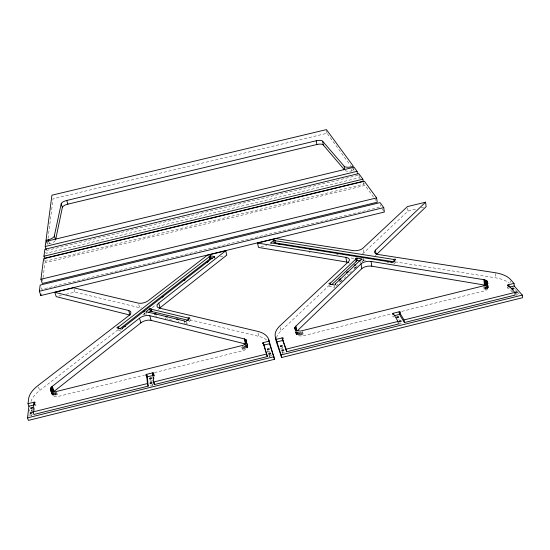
<?xml version="1.0" encoding="UTF-8"?>
<svg xmlns="http://www.w3.org/2000/svg" width="550" height="550" viewBox="0 0 550 550"><rect width="100%" height="100%" fill="white"/><g stroke="black" fill="none" stroke-linecap="round" stroke-linejoin="round"><path stroke-width="0.41" stroke-dasharray="2.75 2.06" d="M52.876 392.459C50.153 395.759 55.392 397.726 58.011 396.474L144.492 375.066M154.468 372.598L242.605 350.776C245.176 350.426 249.872 347.029 246.737 344.513M34.375 410.561L34.815 406.663M28.944 416.219L29.143 414.549M29.549 411.207L29.748 409.537M401.754 311.376L484.227 290.957C486.379 290.696 489.768 288.069 487.272 286.034M42.659 280.988L42.969 278.506M43.072 277.681L44.956 262.783L365.001 185.419L373.808 197.519M363.887 182.786L364.093 184.174L45.155 261.257L45.458 258.864M55.261 240.646A6.043 2.303 -17.3 0 1 49.486 243.753L47.3 244.276L47.616 241.752M48.042 238.384L53.054 198.791L327.044 133.279L350.543 165.557M296.23 332.111C294.931 335.981 300.933 336.518 303.456 335.713L390.926 314.057M393.717 264.254L395.835 262.13A0.935 0.447 -7.3 0 0 395.223 261.546M336.215 285.856L338.037 284.123M340.464 281.806L346.534 276.018M349.573 273.123L351.395 271.384M353.822 269.067L357.466 265.595M359.899 263.278L361.109 262.123M276.512 337.81A27.802 15.063 -10.7 0 1 281.009 330.859L329.361 285.251M362.539 253.715A7.143 3.321 -8.7 0 0 363.674 252.883L408.011 211.062L416.247 209.055M142.787 315.061L144.822 313.472M152.267 307.656L156.331 304.487M30.944 401.527A28.896 14.96 -21.2 0 1 39.717 390.486L118.828 329.099M58.657 296.058L61.903 295.268M65.966 294.284L74.896 292.105L139.638 307.691A7.198 3.389 -16.2 0 0 141.549 307.897M220.364 256.712L225.177 255.544M260.989 246.833L266.826 245.41M421.183 207.852L423.658 207.254M345.097 170.521A5.906 2.262 -9.4 0 0 351.904 170.871L354.042 170.363L353.54 167.138M46.516 250.47L357.706 175.395M360.319 178.984L359.377 177.691L46.159 253.282L45.107 250.092M395.01 261.807L495.591 277.826A28.524 14.341 -3.6 0 1 509.279 283.14M351.031 257.964L354.406 258.514M362.849 259.875L367.07 260.562M189.743 319.749L258.748 336.359A27.844 15.159 -13.4 0 1 266.832 340.202M169.524 319.571L172.824 320.375M121.096 331.176L117.927 330.323A0.949 0.461 -17.5 0 1 117.762 329.794A0.949 0.461 -17.5 0 1 118.786 329.319M515.357 289.678L517.557 292.153M518.107 292.772L519.207 294.016M512.387 292.05L509.176 288.393A1.059 0.529 -2.8 0 1 507.849 288.221A1.059 0.529 -2.8 0 1 508.111 287.526M352.536 168.3L354.042 170.363M363.151 182.875L364.093 184.174M374.303 198.192L376.255 200.881M382.078 208.876L383.914 211.393M30.573 414.411L31.041 415.663M31.171 409.523L31.625 410.774M38.459 386.987L39.717 390.486M52.752 392.315L54.251 396.571M52.546 392.893L53.797 396.44M52.14 392.728L53.384 396.268M51.727 392.246L53.027 396.062M51.672 392.439L52.174 393.848M51.48 392.288L52.724 395.821M51.611 392.817L52.106 394.226M51.294 392.432L52.477 395.553M55.887 392.342L57.379 396.598M55.261 392.425L56.753 396.681M54.952 392.453L56.444 396.708M54.354 392.48L55.852 396.736M53.79 392.466L55.282 396.722M53.247 392.411L54.746 396.667M56.526 392.219L58.011 396.474M41.119 287.918L41.601 289.334L380.703 206.986L380.387 204.799M44.481 259.236L45.155 261.257M46.53 241.924L47.3 244.276M48.723 241.395L49.486 243.753M73.968 289.218L74.896 292.105M152.412 384.031L152.783 385.303M149.964 379.906L150.336 381.164M154.117 374.413L154.481 375.678M138.765 304.645L139.638 307.691M143.935 312.606L144.375 314.146A0.921 0.44 -16.4 0 0 145.076 314.414M165.378 317.838L165.804 319.406M186.196 322.156L186.615 323.757L190.19 320.788A0.949 0.474 -15 0 0 189.64 320.107M184.553 322.211L184.979 323.806M241.759 347.16L242.605 350.776M244.626 345.936L245.472 349.553M244.111 346.232L244.956 349.848M243.561 346.507L244.406 350.123M242.983 346.754L243.829 350.371M242.213 346.252L243.224 350.591M247.17 343.461L247.837 346.342M247.143 343.819L247.809 346.699M247.005 343.599L247.335 345.036M246.881 343.461L247.713 347.071M246.895 344.554L247.562 347.442M246.682 344.926L247.349 347.813M246.407 345.297L247.081 348.184M245.912 344.933L246.751 348.542M245.534 345.283L246.373 348.893M244.936 344.898L245.939 349.229M258.005 333.018L258.748 336.359M270.985 354.619L271.267 355.905M268.971 355.121L269.252 356.407M267.589 350.749L267.871 352.027M282.074 351.869L282.349 353.162M280.308 327.511L281.009 330.859M282.583 347.036L282.858 348.315M296.918 331.739L297.646 335.369M296.649 332.248L297.234 335.149M296.299 332.007L296.883 334.902M295.996 331.732L296.581 334.634M295.893 332.166L296.333 334.338M295.797 332.014L296.23 334.187M295.522 331.189L296.079 333.864M300.183 332.365L300.905 335.995M299.564 332.344L300.293 335.981M298.973 332.289L299.695 335.926M298.403 332.207L299.131 335.837M297.866 332.083L298.595 335.713M297.371 331.925L298.1 335.555M302.589 331.347L303.456 335.713M302.094 332.2L302.816 335.837M301.455 332.289L302.177 335.926M300.816 332.344L301.538 335.981M334.338 285.752L334.627 287.368L329.821 286.474A0.949 0.468 -9.6 0 1 329.519 285.863A0.949 0.468 -9.6 0 1 330.804 285.546M340.931 279.428L341.206 281.029M326.556 130.343L327.044 133.279M356.118 265.911L356.373 267.493M363.275 258.191L363.646 260.549M351.656 169.262L351.904 170.871M363.186 249.769L363.674 252.883M358.875 174.412L359.377 177.691M407.626 208.086L408.011 211.062M484.406 286.337L484.818 290.778M483.814 286.516L484.227 290.957M487.575 284.982L487.706 286.454M487.541 285.031L487.877 288.722M487.376 286.089L487.644 289.046M487.018 285.663L487.355 289.362M486.668 285.966L487.004 289.664M486.262 286.248L486.599 289.946M485.808 286.516L486.145 290.214M485.306 286.756L485.643 290.455M485.038 286.873L485.375 290.572M487.967 285.182L488.194 287.726M487.884 285.106L488.152 288.062M487.788 285.285L488.049 288.393M495.22 273.563L495.591 277.826M507.609 286.722L507.712 288.028M510.675 281.016L510.792 282.501M158.311 310.021A7.322 3.527 -15.7 0 1 158.641 309.258M31.714 415.924A1.093 0.564 -22.5 0 1 31.281 415.085A1.093 0.564 -22.5 0 1 32.979 414.728M32.34 410.994A1.079 0.557 -22.3 0 1 31.598 410.63A1.079 0.557 -22.3 0 1 32.374 409.846M151.979 384.924A1.052 0.578 -17.8 0 1 152.673 385.632M151.298 386.189A1.052 0.578 -17.8 0 1 150.769 385.646A1.052 0.578 -17.8 0 1 151.711 384.973M270.167 356.757A1.038 0.578 -12.3 0 1 269.246 356.256A1.038 0.578 -12.3 0 1 270.353 355.561A1.038 0.578 -12.3 0 1 271.281 356.056M268.091 352.268A1.031 0.571 -12.3 0 1 268.159 351.478A1.031 0.571 -12.3 0 1 269.528 351.244A1.031 0.571 -12.3 0 1 269.699 351.993M155.389 316.25A0.928 0.447 -16.1 0 1 156.736 316.202M167.111 318.677A0.935 0.461 -15.8 0 1 167.619 318.966M178.152 321.379A0.942 0.468 -15.5 0 1 178.661 321.798M146.018 313.514A0.921 0.44 -16.4 0 1 145.743 314.201M144.382 314.084A0.921 0.44 -16.4 0 1 145.228 313.479M35.042 404.676A1.079 0.55 -22 0 1 35.991 404.951A1.079 0.55 -22 0 1 35.166 405.797M153.931 375.306A1.045 0.564 -17.5 0 1 154.028 376.296M146.541 314.249A0.928 0.447 -16.3 0 1 146.754 313.995M349.278 263.017A7.274 3.472 -9.2 0 1 349.683 263.381M375.444 255.743A7.308 3.438 -7.8 0 1 375.925 255.056M516.945 295.543A1.073 0.543 -2.4 0 1 516.395 295.604M516.368 294.532A1.073 0.543 -2.4 0 1 517.584 294.951M512.153 291.445A1.066 0.529 -2.6 0 1 512.181 291.039M398.784 319.289A1.038 0.557 -6.6 0 1 399.114 319.646M400.036 324.376A1.045 0.564 -6.5 0 1 399.568 323.696A1.045 0.564 -6.5 0 1 400.847 323.276A1.045 0.564 -6.5 0 1 401.541 323.881M284.02 353.258A1.038 0.578 -11.7 0 1 283.8 353.375M282.576 353.402A1.038 0.578 -11.7 0 1 282.913 352.447A1.038 0.578 -11.7 0 1 284.364 352.66M281.284 349.119A1.031 0.564 -11.7 0 1 280.974 348.404A1.031 0.564 -11.7 0 1 282.281 347.978A1.031 0.564 -11.7 0 1 282.817 348.618M355.458 268.043A0.921 0.44 -8.7 0 1 354.668 267.912A0.921 0.44 -8.7 0 1 354.674 267.465M354.819 267.355A0.921 0.44 -8.7 0 1 356.111 267.204M347.229 274.553A0.928 0.454 -8.9 0 1 347.572 274.347M347.793 274.278A0.928 0.454 -8.9 0 1 348.487 274.244M339.604 282.26A0.935 0.461 -9.2 0 1 339.522 281.916M339.625 281.793A0.935 0.461 -9.2 0 1 341.082 281.531M362.979 260.205A0.914 0.433 -8.5 0 1 363.591 260.7A0.914 0.433 -8.5 0 1 362.368 261.092A0.914 0.433 -8.5 0 1 361.962 260.521M310.118 252.519A0.866 0.399 -10.3 0 1 309.32 252.312M393.876 316.938A1.038 0.55 -6.8 0 1 392.858 316.628A1.038 0.55 -6.8 0 1 393.298 315.961M362.354 261.821A0.921 0.433 -8.5 0 1 362.209 261.924M362.017 261.257A0.921 0.433 -8.5 0 1 362.354 261.381M338.188 254.657A0.894 0.412 -9.4 0 1 337.212 254.739A0.894 0.412 -9.4 0 1 336.916 254.334M150.886 381.542A1.045 0.571 -17.7 0 0 152.35 380.669A1.045 0.571 -17.7 0 0 150.789 380.545A1.045 0.571 -17.7 0 0 150.886 381.542"/><path stroke-width="0.82" d="M487.699 282.232L486.881 284.185L483.746 285.78L302.445 330.619C299.654 331.925 292.579 330.041 295.859 326.178L361.034 263.89A7.466 3.575 -8.3 0 1 371.078 261.429L483.931 279.709L486.963 281.009L487.836 283.704M50.359 389.647L50.861 387.929L52.278 386.361L139.507 318.182A7.521 3.651 -16.5 0 1 149.744 315.673L244.296 338.917C249.322 340.264 244.798 345.689 241.416 345.716L56.272 391.511C54.299 391.937 50.937 392.164 50.359 389.647L50.861 391.057M269.197 341.117L263.237 342.595A1.024 0.557 -12.5 0 0 262.405 343.372A1.024 0.557 -12.5 0 0 263.567 343.654L267.362 356.551L154.303 384.594L153.56 382.044L152.797 373.966A1.045 0.564 -17.4 0 0 153.752 373.147A1.045 0.564 -17.4 0 0 152.687 372.831L146.637 374.33A1.045 0.564 -17.7 0 0 145.674 375.148A1.045 0.564 -17.7 0 0 146.733 375.464L147.476 377.994L148.156 386.121L33.935 414.459L33.007 411.929L33.99 403.384A1.079 0.55 -22 0 0 35.076 402.531A1.079 0.55 -22 0 0 34.127 402.181L28.016 403.693L28.937 406.189L27.5 417.869L28.442 420.393L274.539 359.288L268.627 339.371A27.926 15.056 -13.4 0 0 257.627 331.354L159.363 308.096A7.342 3.506 -15.6 0 1 158.764 303.132L225.761 250.766L226.779 255.152L160.036 307.746A7.322 3.527 -15.7 0 0 159.466 308.241M28.016 403.693L28.634 398.736A28.978 14.857 -21 0 1 37.957 385.591L128.961 315.542A7.391 3.499 -17 0 0 128.672 310.496L54.787 292.325L56.217 296.649L130.02 315.095L128.672 310.496M40.817 295.543L39.359 291.259L40.164 285.093L380.078 202.613L383.742 207.604L384.368 212.025L40.817 295.543L41.009 293.989M40.927 279.269L43.615 258.727L364.375 181.246L376.612 197.897L377.238 202.228L42.343 283.47L40.927 279.269L376.612 197.897M43.945 256.204L44.846 249.294L358.751 173.587L362.869 179.197L363.186 181.273L44.612 258.225L43.945 256.204L362.869 179.197M46.255 249.673L45.21 246.496L45.87 241.443L354.069 167.214L357.081 171.318L357.459 173.766M46.53 241.924L46.014 240.35L51.92 195.202L326.432 129.608L353.416 166.327L351.278 166.843A5.919 2.248 -9.4 0 1 344.149 166.196L322.637 141.233A5.459 1.932 -10.3 0 0 316.222 140.772L66.749 200.475A5.562 1.959 -16.2 0 0 61.194 203.823L54.333 235.957L55.591 239.869L62.349 207.501L61.194 203.823M244.764 339.075L245.933 344.101L151.064 320.354A7.501 3.678 -16.6 0 0 140.855 322.857L53.199 392.061L51.466 387.131M297.495 330.626L361.79 268.661A7.446 3.596 -8.2 0 1 371.807 266.207L486.035 285.319L485.561 280.177M376.757 254.238L426.126 206.656L425.597 202.187L407.433 206.601L362.945 248.215A7.157 3.3 -8.8 0 1 353.196 250.601L275.949 238.562L257.544 243.038L258.486 247.438L346.679 262.048A7.274 3.472 -9.2 0 1 348.473 262.556M376.021 254.045L375.437 250.126L425.597 202.187M332.056 284.364L356.393 261.353L356.008 258.988A0.914 0.433 -8.7 0 1 355.685 258.431A0.914 0.433 -8.7 0 1 356.922 258.129L361.646 258.885A0.921 0.433 -8.5 0 1 361.982 259.442A0.921 0.433 -8.5 0 1 360.731 259.744L335.184 284.006A0.949 0.468 -9.4 0 1 335.493 284.618A0.949 0.468 -9.4 0 1 334.201 284.941L329.388 284.054A0.949 0.468 -9.6 0 1 329.086 283.442A0.949 0.468 -9.6 0 1 330.378 283.126L356.008 258.988M273.584 240.494L270.724 242.825A0.846 0.378 -11.6 0 0 270.93 243.327A0.846 0.378 -11.6 0 0 272.085 243.045L391.201 262.103A0.942 0.447 -7.4 0 0 391.579 262.68A0.942 0.447 -7.4 0 0 392.851 262.371L395.498 259.717A0.942 0.447 -7.3 0 0 395.113 259.153A0.942 0.447 -7.3 0 0 393.855 259.462L274.938 240.708A0.839 0.371 -11.5 0 0 274.732 240.212A0.839 0.371 -11.5 0 0 273.584 240.494L274.031 242.708A0.839 0.371 -11.5 0 1 275.186 242.426A0.839 0.371 -11.5 0 1 275.392 242.921L394.192 261.869L393.855 259.462M148.562 312.579L150.363 311.169A0.921 0.44 -16.1 0 1 151.628 310.86A0.921 0.44 -16.1 0 1 151.69 311.493L188.767 320.444M149.717 308.853L146.094 311.664A0.928 0.44 -16.3 0 0 146.156 312.297A0.928 0.44 -16.3 0 0 147.428 311.988L184.559 321.007A0.956 0.474 -15.2 0 0 184.669 321.681A0.956 0.474 -15.2 0 0 185.982 321.358L189.571 318.395A0.949 0.474 -15 0 0 189.454 317.735A0.949 0.474 -15 0 0 188.148 318.051L151.044 309.169A0.921 0.44 -16.1 0 0 150.975 308.543A0.921 0.44 -16.1 0 0 149.717 308.853L150.363 311.169M119.873 328.817L209.997 258.83L209.468 256.63A0.846 0.378 -13.6 0 1 209.337 256.114A0.846 0.378 -13.6 0 1 210.499 255.833L214.376 256.534A0.846 0.378 -13.4 0 1 214.514 257.049A0.846 0.378 -13.4 0 1 213.352 257.331L122.451 328.041A0.949 0.461 -17.4 0 1 122.478 328.707A0.949 0.461 -17.4 0 1 121.179 329.024L117.219 327.972A0.949 0.461 -17.5 0 1 117.198 327.312A0.949 0.461 -17.5 0 1 118.491 326.996L209.468 256.63M28.937 406.189L34.279 404.869M146.877 377.053A1.045 0.564 -17.7 0 1 147.379 376.853L153.422 375.354M394.288 315.7L399.458 314.414A1.038 0.55 -6.6 0 1 400.249 314.394M509.816 287.086L514.209 286L522.308 295.082L522.5 297.729L281.641 357.527L276.643 342.739L275.557 337.659A27.885 14.96 -10.7 0 1 279.957 325.841L348.411 261.807A7.294 3.444 -9.2 0 0 345.902 257.352L257.544 243.038M33.007 411.929L147.407 383.563L146.733 375.464M153.56 382.044L266.791 353.966M282.466 338.979L286.062 349.181L398.014 321.427L398.386 324.039L286.605 351.773L282.466 338.979A1.024 0.557 -11.6 0 0 283.278 338.209A1.024 0.557 -11.6 0 0 282.095 337.927L276.141 339.398L275.557 337.659M399.706 312.826L404.037 319.928L514.855 292.449L515.061 295.096L404.401 322.554L400.07 315.418L399.706 312.826A1.038 0.543 -6.6 0 0 400.386 312.084A1.038 0.543 -6.6 0 0 399.094 311.829L393.168 313.294A1.038 0.55 -6.9 0 0 392.48 314.043A1.038 0.55 -6.9 0 0 393.766 314.298L398.014 321.427M27.5 417.869L273.982 356.703M276.141 339.398L281.091 354.942L522.308 295.082M269.748 343.668L263.801 345.139L263.237 342.595M276.691 341.949L282.638 340.478A1.024 0.557 -11.6 0 1 282.899 340.429M514.855 292.449L508.97 285.773A1.066 0.529 -2.9 0 1 507.581 285.546A1.066 0.529 -2.9 0 1 508.145 284.831L514.009 283.381L514.209 286M39.359 291.259L383.742 207.604M54.787 292.325L73.508 287.774L138.325 303.119A7.212 3.362 -16.2 0 0 148.252 300.692L207.288 255.255L225.761 250.766M46.014 240.35L48.208 239.821A6.057 2.282 -17.2 0 0 54.333 235.957M45.21 246.496L357.081 171.318M62.349 207.501A5.555 1.973 -16.3 0 1 67.884 204.139L316.862 144.512A5.445 1.946 -10.3 0 1 323.269 144.994L344.238 169.565M356.063 260.796A0.914 0.433 -8.7 0 1 357.301 260.494L360.449 261.002M209.866 258.314A0.846 0.378 -13.6 0 1 211.028 258.032L212.575 258.314M514.009 283.381L510.558 279.531A28.607 14.245 -3.7 0 0 495.151 272.711L378.249 254.499A7.329 3.417 -7.9 0 1 375.437 250.126M33.99 403.384L34.444 404.635M34.127 402.181L34.581 403.432M51.136 387.53L52.628 391.758M50.861 387.929L52.353 392.157M50.641 388.328L51.886 391.854M50.483 388.719L51.48 391.538M50.428 388.912L51.177 391.029M50.366 389.283L51.109 391.401M52.278 386.361L54.01 391.291M51.851 386.739L53.584 391.669M48.208 239.821L48.723 241.395M269.734 344.451L274.539 359.288M264.378 347.002L267.362 356.551M66.749 200.475L67.884 204.139M118.491 326.996L118.958 328.556M146.637 374.33L147.379 376.853M147.407 383.563L148.156 386.121M152.687 372.831L153.237 374.722M152.797 373.966L153.161 375.231M139.507 318.182L140.855 322.857M149.744 315.673L151.064 320.354M151.044 309.169L151.69 311.493M158.764 303.132L160.036 307.746M188.148 318.051L188.561 319.646M210.499 255.833L211.028 258.032M214.376 256.534L214.727 258.005M246.386 340.299L246.723 341.736M246.173 340.003L246.668 342.162M245.898 339.728L246.565 342.602M245.575 339.481L246.4 343.076M245.389 339.371L246.221 342.959M244.984 339.164L246.153 344.19M244.296 338.917L245.458 343.942M263.567 343.654L264.131 346.204M268.627 339.371L269.576 343.722M281.091 354.942L281.641 357.527M282.095 337.927L282.638 340.478M286.062 349.181L286.605 351.773M274.938 240.708L275.392 242.921M295.859 326.178L296.876 331.224M295.556 326.521L296.409 330.729M295.433 326.7L296.278 330.907M295.212 327.058L295.893 330.426M295.13 327.236L295.714 330.124M295.006 327.594L295.439 329.759M294.938 327.951L295.233 329.395M294.938 328.295L295.295 330.082M330.378 283.126L330.667 284.742M316.222 140.772L316.862 144.512M322.637 141.233L323.269 144.994M345.902 257.352L346.679 262.048M356.922 258.129L357.301 260.494M361.034 263.89L361.79 268.661M344.149 166.196L344.664 169.407M371.078 261.429L371.807 266.207M393.168 313.294L393.36 314.586M399.094 311.829L399.458 314.414M404.037 319.928L404.401 322.554M153.608 377.307L153.759 378.922M154.069 382.168L154.303 384.594M483.931 279.709L484.406 284.845M487.238 281.298L487.506 284.247M486.963 281.009L487.231 283.958M486.805 280.878L487.066 283.821M486.441 280.617L486.771 284.302M486.028 280.383L486.496 285.532M485.059 279.991L485.526 285.134M484.509 279.833L484.983 284.976M487.609 281.909L487.747 283.387M487.458 281.593L487.658 283.807M508.145 284.831L508.248 286.137M508.97 285.773L509.073 287.079M147.476 377.994A1.045 0.564 -17.7 0 1 147.214 378.043M209.997 258.83A0.846 0.378 -13.6 0 1 209.853 258.789M176.605 319.234A0.942 0.468 -15.5 0 1 177.884 319.096A0.942 0.468 -15.5 0 1 177.65 319.818M165.564 316.553A0.935 0.461 -15.8 0 1 166.822 316.415A0.935 0.461 -15.8 0 1 166.574 317.123M154.351 314.298A0.928 0.447 -16.1 0 1 155.636 313.699A0.928 0.447 -16.1 0 1 155.904 314.366M124.073 327.016A0.942 0.454 -17.3 0 1 124.486 326.624M125.173 326.411A0.942 0.454 -17.3 0 1 125.586 326.432M143.859 312.029A0.921 0.44 -16.4 0 1 144.341 311.245M183.954 280.521A0.873 0.406 -14.6 0 1 183.961 280.411M184.154 280.184A0.873 0.406 -14.6 0 1 185.164 279.868M207.611 262.391A0.846 0.385 -13.7 0 1 208.189 261.663M162.614 297.268A0.901 0.419 -15.5 0 1 163.611 296.491M276.643 342.739A27.802 15.063 -10.7 0 1 276.217 339.824M283.477 341.337A1.024 0.557 -11.6 0 1 283.002 341.529M356.393 261.353A0.914 0.433 -8.7 0 1 356.063 261.229M340.223 279.957A0.942 0.461 -9.2 0 1 339.109 279.51A0.942 0.461 -9.2 0 1 340.677 279.125M347.373 272.766A0.928 0.447 -9 0 1 346.899 272.106A0.928 0.447 -9 0 1 348.425 271.982M355.073 265.664A0.921 0.44 -8.7 0 1 354.234 265.148A0.921 0.44 -8.7 0 1 355.726 264.832M387.468 262.075A0.935 0.447 -7.6 0 1 388.747 262.089M309.781 249.432A0.873 0.399 -10.3 0 1 310.001 249.418M278.871 244.475A0.846 0.378 -11.3 0 1 279.276 244.475M267.726 349.786A1.031 0.564 -12.3 0 0 269.321 349.126A1.031 0.564 -12.3 0 0 267.884 348.769A1.031 0.564 -12.3 0 0 267.726 349.786M269.108 354.152A1.038 0.578 -12.3 0 0 270.717 353.485A1.038 0.578 -12.3 0 0 269.266 353.121A1.038 0.578 -12.3 0 0 269.108 354.152M150.556 383.646A1.059 0.578 -17.7 0 0 152.041 382.766A1.059 0.578 -17.7 0 0 150.466 382.642A1.059 0.578 -17.7 0 0 150.556 383.646M150.143 379.012A1.045 0.564 -17.6 0 0 151.614 378.139A1.045 0.564 -17.6 0 0 150.054 378.022A1.045 0.564 -17.6 0 0 150.143 379.012M31.171 408.506A1.079 0.557 -22.2 0 0 32.725 407.571A1.079 0.557 -22.2 0 0 31.206 407.481A1.079 0.557 -22.2 0 0 31.171 408.506M30.793 413.408A1.093 0.564 -22.4 0 0 32.141 412.342A1.093 0.564 -22.4 0 0 30.449 412.493A1.093 0.564 -22.4 0 0 30.793 413.408M280.741 346.555A1.031 0.564 -11.7 0 0 282.329 345.902A1.031 0.564 -11.7 0 0 280.878 345.551A1.031 0.564 -11.7 0 0 280.741 346.555M282.232 350.9A1.038 0.578 -11.7 0 0 283.834 350.233A1.038 0.578 -11.7 0 0 282.363 349.876A1.038 0.578 -11.7 0 0 282.232 350.9M399.671 321.771A1.052 0.564 -6.5 0 0 401.197 321.131A1.052 0.564 -6.5 0 0 399.603 320.801A1.052 0.564 -6.5 0 0 399.671 321.771M397.231 317.694A1.038 0.55 -6.7 0 0 398.743 317.054A1.038 0.55 -6.7 0 0 397.162 316.738A1.038 0.55 -6.7 0 0 397.231 317.694M512.27 289.039A1.066 0.529 -2.7 0 0 514.002 288.661A1.066 0.529 -2.7 0 0 512.579 288.124A1.066 0.529 -2.7 0 0 512.27 289.039M515.687 292.882A1.079 0.536 -2.5 0 0 517.392 292.456A1.079 0.536 -2.5 0 0 515.9 291.947A1.079 0.536 -2.5 0 0 515.687 292.882"/></g></svg>
